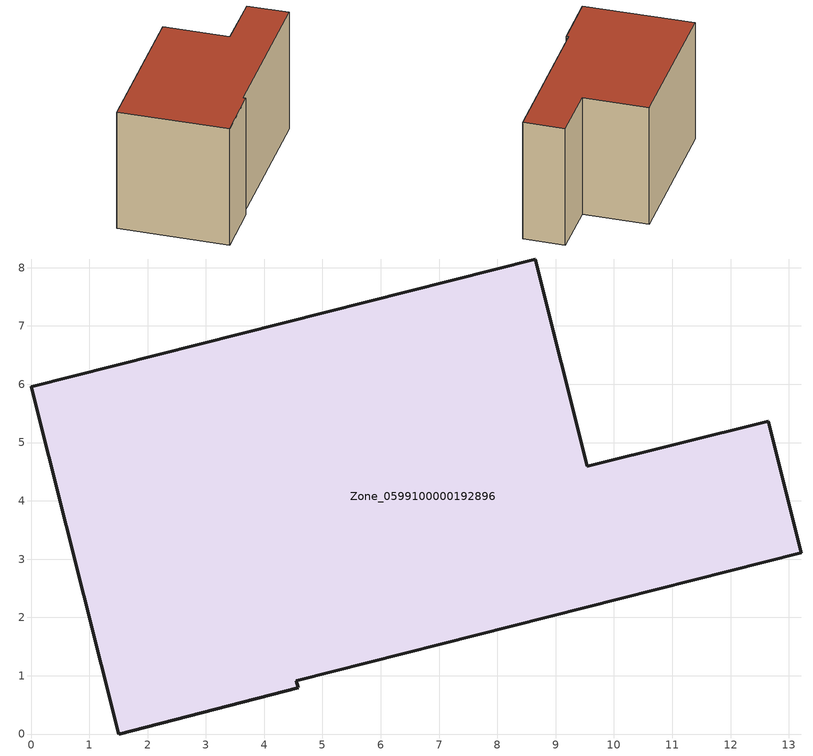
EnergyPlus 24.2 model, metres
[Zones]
Zone_0599100000192896
 floor ground (C_G): 13.22,3.11 4.55,0.91 4.58,0.79 1.5,0 0,5.96 8.65,8.15 9.54,4.59 12.65,5.37 z0
 wall outside (C_F): 1.5,0 4.58,0.79 4.55,0.91 13.22,3.11 12.65,5.37 9.54,4.59 8.65,8.15 0,5.96 1.5,0 z0:7.15
 roof outside (C_R): 4.55,0.91 13.22,3.11 12.65,5.37 9.54,4.59 8.65,8.15 0,5.96 1.5,0 4.58,0.79 z7.15
[BUILDING]
Pand.0599100000192896: North Axis=0; Terrain=City; Loads Convergence Tolerance Value=0.04; Temperature Convergence Tolerance Value=0.4; Solar Distribution=FullExterior; Maximum Number of Warmup Days=25; Minimum Number of Warmup Days=1
[Site:Location]
Rotterdam.The.Hague.AP_ZH_NLD Design_Conditions: Latitude=51.96; Longitude=4.45; Time Zone=1; Elevation=-4.5
[SITE:GROUNDTEMPERATURE:BUILDINGSURFACE]
18, 18, 18, 18, 18, 18, 18, 18, 18, 18, 18, 18
[MATERIAL] Thermal Absorptance=0.9; Solar Absorptance=0.7; Visible Absorptance=0.7
Name | Roughness | Thickness | Conductivity | Density | Specific Heat
G.TI.1975-1991 | MediumSmooth | 0.15 | 0.288461 | 540 | 1210
F.TI.1975-1991 | Rough | 0.3 | 0.230769 | 1920 | 840
R.TI.1975-1991 | MediumRough | 0.2 | 0.153846 | 1500 | 1000
[CONSTRUCTION]
C_G: G.TI.1975-1991
C_F: F.TI.1975-1991
C_R: R.TI.1975-1991
[ZONE]
Zone_0599100000192896: Type=1; Multiplier=1; Ceiling Height=Autocalculate; Volume=Autocalculate; Floor Area=autocalculate; Part of Total Floor Area=Yes
[ZONEINFILTRATION:DESIGNFLOWRATE]
Infil_Zone_0599100000192896: Zone or ZoneList or Space or SpaceList=Zone_0599100000192896; Schedule=AlwaysOn; Design Flow Rate Calculation Method=Flow/Area; Flow Rate per Floor Area=0.003; Constant Term Coefficient=1; Temperature Term Coefficient=0; Velocity Term Coefficient=0; Velocity Squared Term Coefficient=0
[HVACTEMPLATE:ZONE:IDEALLOADSAIRSYSTEM]
Zone_0599100000192896: Maximum Heating Supply Air Temperature=50; Minimum Cooling Supply Air Temperature=13; Maximum Heating Supply Air Humidity Ratio=0.0156; Minimum Cooling Supply Air Humidity Ratio=0.0077; Heating Limit=NoLimit; Cooling Limit=NoLimit; Dehumidification Control Type=ConstantSensibleHeatRatio; Cooling Sensible Heat Ratio=0.7; Dehumidification Setpoint=60; Humidification Control Type=None; Humidification Setpoint=30; Outdoor Air Method=None; Outdoor Air Flow Rate per Person=0.00944; Outdoor Air Flow Rate per Zone Floor Area=0; Outdoor Air Flow Rate per Zone=0; Demand Controlled Ventilation Type=None; Outdoor Air Economizer Type=NoEconomizer; Heat Recovery Type=None; Sensible Heat Recovery Effectiveness=0.7; Latent Heat Recovery Effectiveness=0.65
[ZONECONTROL:THERMOSTAT]
ThermostatControl_Zone_0599100000192896: Zone or ZoneList=Zone_0599100000192896; Control Type Schedule=DualSetpointControlType; Control 1=Thermostat_Zone_0599100000192896; Temperature Difference Between Cutout And Setpoint=0
[THERMOSTATSETPOINT:DUALSETPOINT]
Thermostat_Zone_0599100000192896: Heating Setpoint Temperature Schedule=HeatingSetpoint_Zone_0599100000192896; Cooling Setpoint Temperature Schedule=CoolingSetpoint_Zone_0599100000192896
[SCHEDULE:COMPACT]
HeatingSetpoint_Zone_0599100000192896: Through: 12/31, For: AllDays, Until: 24:00, 21
CoolingSetpoint_Zone_0599100000192896: Through: 12/31, For: AllDays, Until: 24:00, 24
DualSetpointControlType: Through: 12/31, For: AllDays, Until: 24:00, 4
AlwaysOn: Through: 12/31, For: AllDays, Until: 24:00, 1
